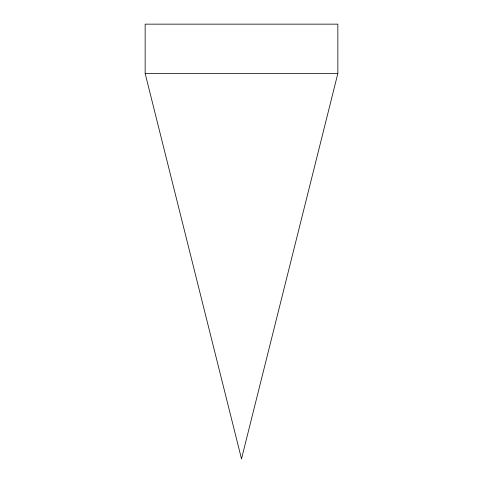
<?xml version="1.0" encoding="UTF-8"?>
<svg xmlns="http://www.w3.org/2000/svg" width="483" height="483" viewBox="0 0 483 483"><rect width="100%" height="100%" fill="white"/><g stroke="black" fill="none" stroke-linecap="round" stroke-linejoin="round"><path stroke-width="0.72" d="M241.5 458.85L337.852 73.452L337.852 24.15L145.148 24.15L145.148 73.452L241.5 458.85L241.5 457.341M145.148 73.452L337.852 73.452"/></g></svg>
